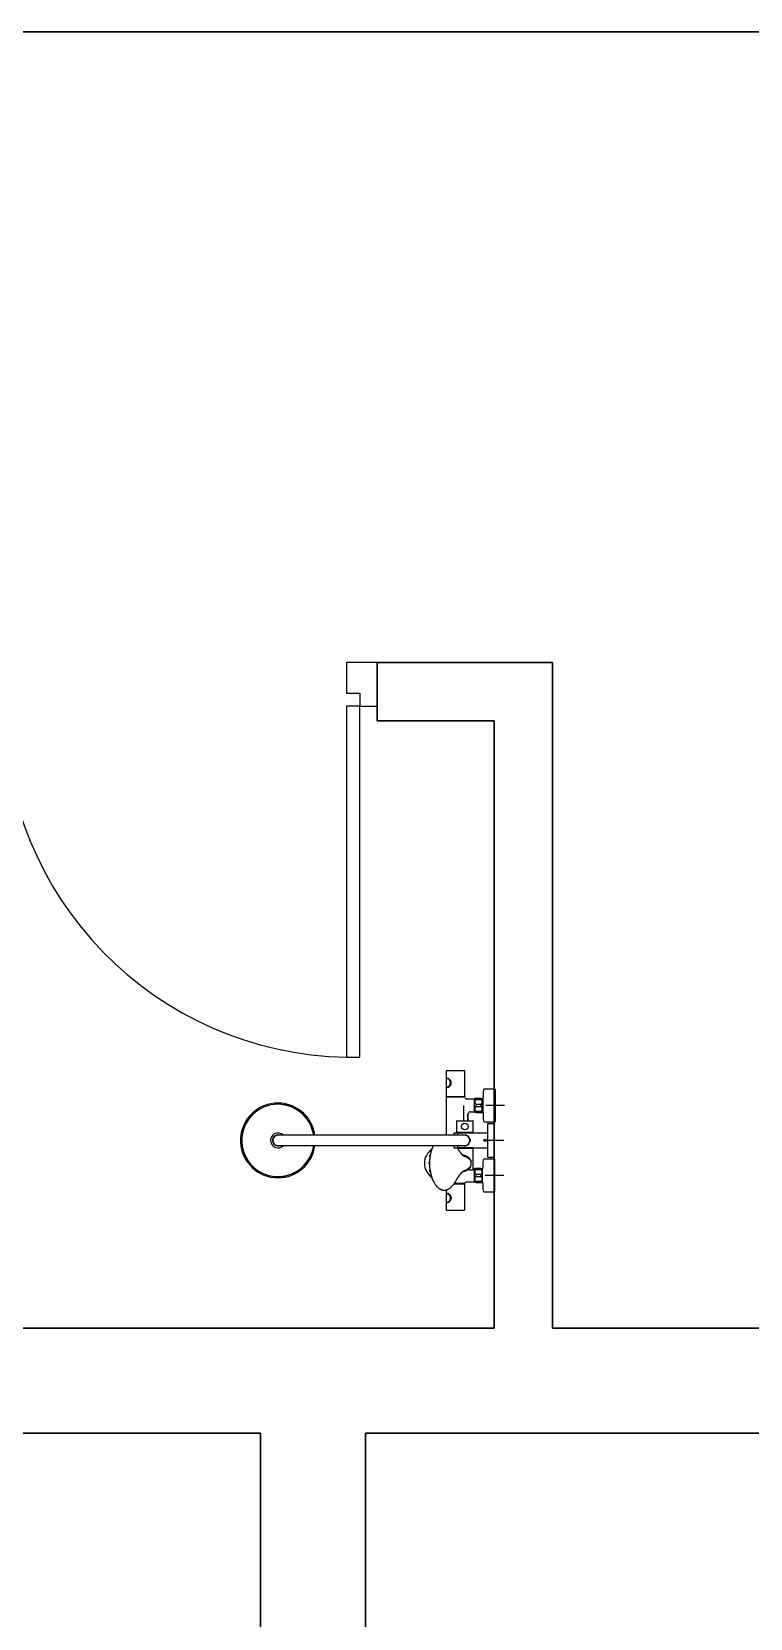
# Model space of a CAD drawing. Header units: millimetres. Extents: x -7698 to 47223, y 0 to 22596.
# Drawn here: x 1736 to 3273, y 6829 to 10225 of the extents above; entities that cross this region are included whole.
import ezdxf

# ---------------------------------------------------------------- set-up
doc = ezdxf.new("R2010")
doc.units = ezdxf.units.MM
doc.layers.add('DOORS', color=50, linetype='Continuous')
doc.layers.add('WALLS', color=80, linetype='Continuous', lineweight=30)

msp = doc.modelspace()

# ---------------------------------------------------------------- linework, layer by layer
at = {"linetype": 'Continuous'}
for p, q in [((2622.4, 7999.9), (2622.4, 7979.2)), ((2661.4, 8000.9), (2623.4, 8000.9)), ((2626.4, 7984.5), (2625.3, 7984.5)), ((2627, 7984.4), (2626.4, 7984.5)), ((2662.4, 7945.4), (2662.4, 7999.9)), ((2622.4, 7970.6), (2622.4, 7945.4)), ((2625.3, 7965.5), (2626.4, 7965.5)), ((2626.5, 7965.2), (2625.4, 7964.9)), ((2727, 7961.7), (2704.2, 7961.7)), ((2727, 7961.7), (2727, 7891.7)), ((2662.4, 7944.2), (2622.4, 7944.2)), ((2622.4, 7944.2), (2622.4, 7862.7)), ((2661.9, 7944.9), (2622.9, 7944.9)), ((2659.7, 7926.7), (2659.7, 7894)), ((2660, 7944.2), (2660, 7944.9)), ((2662.4, 7944), (2662.4, 7944.2)), ((2681.9, 7940.2), (2666.4, 7940.2)), ((2674.3, 7913.2), (2681.9, 7913.2)), ((2682.4, 7939.7), (2682.4, 7913.7)), ((2683.1, 7937.1), (2682.4, 7937.1)), ((2682.4, 7916.2), (2683.1, 7916.2)), ((2683.1, 7916.2), (2683.1, 7937.1)), ((2683.2, 7937), (2683.1, 7937.1)), ((2683.1, 7916.2), (2683.2, 7916.3)), ((2683.2, 7912.2), (2683.2, 7941.2)), ((2686.7, 7941.7), (2683.9, 7941.7)), ((2686.7, 7939.6), (2686.7, 7941.7)), ((2696.7, 7941.7), (2686.7, 7941.7)), ((2686.7, 7939.6), (2696.7, 7939.6)), ((2686.7, 7924.6), (2686.7, 7928.7)), ((2696.7, 7928.7), (2686.7, 7928.7)), ((2686.7, 7924.6), (2696.7, 7924.6)), ((2686.7, 7911.7), (2686.7, 7913.7)), ((2696.7, 7913.7), (2686.7, 7913.7)), ((2696.7, 7939.6), (2696.7, 7941.7)), ((2696.7, 7941.7), (2699.5, 7941.7)), ((2696.7, 7924.6), (2696.7, 7928.7)), ((2696.7, 7911.7), (2696.7, 7913.7)), ((2700.2, 7912.2), (2700.2, 7941.2)), ((2701, 7940.7), (2700.2, 7940.7)), ((2701, 7940.7), (2701, 7912.7)), ((2701.2, 7939.9), (2701, 7939.9)), ((2701.2, 7938.7), (2701, 7938.7)), ((2701.2, 7914.6), (2701, 7914.6)), ((2701, 7913.4), (2701.2, 7913.4)), ((2701.2, 7939.7), (2701.2, 7913.6)), ((2747, 7926.7), (2707, 7926.7)), ((2727, 7906.7), (2727, 7946.7)), ((2644.4, 7893.3), (2644.4, 7869.2)), ((2645.1, 7894), (2679.7, 7894)), ((2668.4, 7908.6), (2668.4, 7894)), ((2669.7, 7894), (2669.7, 7908.5)), ((2680.4, 7869.2), (2680.4, 7893.3)), ((2686.7, 7911.7), (2683.9, 7911.7)), ((2686.7, 7911.7), (2696.7, 7911.7)), ((2696.7, 7911.7), (2699.5, 7911.7)), ((2700.2, 7912.7), (2701, 7912.7)), ((2704.2, 7891.7), (2727, 7891.7)), ((2710.6, 7886.2), (2710.6, 7817.2)), ((2725.4, 7887.2), (2711.6, 7887.2)), ((2725.6, 7816.4), (2725.6, 7887)), ((2302.9, 7862.7), (2262.4, 7862.7)), ((2621.9, 7862.7), (2302.9, 7862.7)), ((2662.4, 7862.7), (2621.9, 7862.7)), ((2646.8, 7867.3), (2639.2, 7867.3)), ((2644.4, 7867.4), (2644.4, 7867.3)), ((2680.2, 7869), (2644.6, 7869)), ((2644.7, 7867.7), (2680.1, 7867.7)), ((2645.7, 7869), (2645.7, 7867.9)), ((2647, 7867.1), (2647, 7862.7)), ((2710.6, 7867.3), (2647.2, 7867.3)), ((2673.6, 7854.2), (2673.1, 7854.2)), ((2673.1, 7853.7), (2673.8, 7853.7)), ((2673.1, 7849.7), (2673.8, 7849.7)), ((2673.1, 7849.2), (2673.6, 7849.2)), ((2673.6, 7854.2), (2673.6, 7849.2)), ((2673.8, 7853.7), (2673.6, 7854.2)), ((2673.6, 7849.2), (2673.8, 7849.7)), ((2673.8, 7853.7), (2673.8, 7849.7)), ((2679.1, 7867.9), (2679.1, 7869)), ((2680.4, 7867.3), (2680.4, 7867.4)), ((2703.7, 7851.7), (2704.5, 7853.2)), ((2704.5, 7850.2), (2703.7, 7851.7)), ((2704.5, 7853.2), (2706.3, 7853.2)), ((2706.3, 7850.2), (2704.5, 7850.2)), ((2745.6, 7851.7), (2705.6, 7851.7)), ((2706.3, 7853.2), (2707.1, 7851.7)), ((2707.1, 7851.7), (2706.3, 7850.2)), ((2725.6, 7831.7), (2725.6, 7871.7)), ((2262.4, 7840.7), (2302.9, 7840.7)), ((2302.9, 7840.7), (2621.9, 7840.7)), ((2587.2, 7816.9), (2587.8, 7816.9)), ((2588.3, 7819.9), (2587.5, 7819.9)), ((2591.9, 7833.7), (2591.7, 7833.7)), ((2621.9, 7840.7), (2662.4, 7840.7)), ((2639.2, 7836.1), (2646.8, 7836.1)), ((2680.1, 7835.7), (2646, 7835.7)), ((2646.5, 7834.8), (2680.2, 7834.8)), ((2647, 7840.7), (2647, 7836.2)), ((2647.2, 7836), (2710.6, 7836)), ((2679.1, 7834.8), (2679.1, 7835.5)), ((2680.4, 7836), (2680.4, 7836)), ((2680.4, 7788.8), (2680.4, 7834.6)), ((2726.2, 7811.7), (2703.4, 7811.7)), ((2711.6, 7816.2), (2725.4, 7816.2)), ((2726.2, 7811.7), (2726.2, 7741.7)), ((2585.6, 7802.7), (2585.9, 7802.7)), ((2586.8, 7804.2), (2586, 7804.1)), ((2586, 7801.2), (2586.8, 7801.2)), ((2587.8, 7788.4), (2587.2, 7788.4)), ((2587.5, 7785.5), (2588.3, 7785.4)), ((2671.4, 7789.3), (2671.4, 7791)), ((2679.9, 7788.3), (2672.4, 7788.3)), ((2676.3, 7802.7), (2676.3, 7802.7)), ((2681.9, 7790.2), (2680.4, 7790.2)), ((2682.4, 7789.7), (2682.4, 7763.7)), ((2683.1, 7787.1), (2682.4, 7787.1)), ((2683.1, 7766.2), (2683.1, 7787.1)), ((2683.2, 7787), (2683.1, 7787.1)), ((2683.2, 7762.2), (2683.2, 7791.2)), ((2686.7, 7791.7), (2683.9, 7791.7)), ((2686.7, 7789.6), (2686.7, 7791.7)), ((2696.7, 7791.7), (2686.7, 7791.7)), ((2686.7, 7789.6), (2696.7, 7789.6)), ((2686.7, 7774.6), (2686.7, 7778.7)), ((2696.7, 7778.7), (2686.7, 7778.7)), ((2696.7, 7789.6), (2696.7, 7791.7)), ((2696.7, 7791.7), (2699.5, 7791.7)), ((2696.7, 7774.6), (2696.7, 7778.7)), ((2700.2, 7762.2), (2700.2, 7791.2)), ((2700.4, 7790.7), (2700.2, 7790.7)), ((2726.2, 7756.7), (2726.2, 7796.7)), ((2591.7, 7771.6), (2592, 7771.6)), ((2622.4, 7745.6), (2622.4, 7732.3)), ((2638.9, 7758.5), (2661.9, 7758.5)), ((2662.4, 7759.2), (2639.4, 7759.2)), ((2642.4, 7759.2), (2660.4, 7759.2)), ((2645.3, 7759.2), (2645.3, 7758.5)), ((2651.6, 7758.5), (2651.6, 7759.2)), ((2659.2, 7759.2), (2659.2, 7758.5)), ((2660.4, 7758.5), (2660.4, 7759.2)), ((2662.4, 7759.2), (2662.4, 7759.4)), ((2662.4, 7703.5), (2662.4, 7758)), ((2667.1, 7763.2), (2681.9, 7763.2)), ((2682.4, 7766.2), (2683.1, 7766.2)), ((2683.1, 7766.2), (2683.2, 7766.3)), ((2686.7, 7761.7), (2683.9, 7761.7)), ((2686.7, 7774.6), (2696.7, 7774.6)), ((2686.7, 7761.7), (2686.7, 7763.7)), ((2696.7, 7763.7), (2686.7, 7763.7)), ((2686.7, 7761.7), (2696.7, 7761.7)), ((2696.7, 7761.7), (2696.7, 7763.7)), ((2696.7, 7761.7), (2699.5, 7761.7)), ((2700.2, 7762.7), (2700.4, 7762.7)), ((2746.2, 7776.7), (2706.2, 7776.7)), ((2622.4, 7732.3), (2622.4, 7731.7)), ((2622.4, 7724.9), (2622.4, 7724.6)), ((2622.4, 7724.6), (2622.4, 7703.5)), ((2626.6, 7737.9), (2625.5, 7737.9)), ((2625.5, 7718.9), (2626.6, 7718.9)), ((2626.6, 7718.9), (2626.8, 7718.9)), ((2626.8, 7718.9), (2626.8, 7718.9)), ((2626.8, 7718.9), (2627.4, 7718.9)), ((2703.4, 7741.7), (2726.2, 7741.7)), ((2623.4, 7702.5), (2661.4, 7702.5))]:
    msp.add_line(p, q, dxfattribs=at)
for centre, radius in [((2662.4, 7881.5), 6.97), ((2662.4, 7881.5), 7), ((2705.4, 7851.7), 2.46), ((2705.4, 7851.7), 1.8)]:
    msp.add_circle(centre, radius, dxfattribs=at)
for centre, radius, start, end in [((2623.4, 7999.9), 1, 90, 180), ((2625.3, 7982.1), 2.38, 85.8643, 162.7694), ((2623.2, 7975.3), 9.86, 66.3621, 67.6339), ((2661.4, 7999.9), 1, 0, 90), ((2625.3, 7967.9), 2.41, 196.0718, 270.0648), ((3151, 7926.7), 450, 175.7757, 178.3165), ((2704.2, 7959.7), 2, 90, 175.7757), ((2262.4, 7851.7), 80, 7.9032, 270), ((2262.4, 7851.7), 77.5, 8.1599, 270), ((2262.4, 7851.7), 77.3, 8.1811, 270), ((2223, 7918.1), 0.3, 50.0297, 120.6634), ((2224.6, 7919), 0.3, 119.3366, 189.9703), ((2261.5, 7928.9), 0.3, 20.0297, 90.6634), ((2263.3, 7928.9), 0.3, 89.3366, 159.9703), ((2300.2, 7919), 0.3, 350.0297, 60.6634), ((2301.8, 7918.1), 0.3, 59.3366, 129.9703), ((2622.9, 7945.4), 0.5, 180, 270), ((2661.9, 7945.4), 0.5, 270, 0), ((2638.2, 7944), 24.2, 359.8901, 0.3629), ((2666.4, 7944.1), 3.94, 181.226, 269.1756), ((2674.4, 7908.5), 4.68, 91.3022, 180.0219), ((2681.9, 7939.7), 0.5, 0, 90), ((2681.9, 7913.7), 0.5, 270, 0), ((2689.3, 7933.3), 10, 122.904, 127.8481), ((2690.5, 7934.2), 6.64, 125.3947, 234.6053), ((2690.5, 7919.2), 6.64, 125.3947, 234.6053), ((2692.8, 7934.2), 6.64, 305.3947, 54.6053), ((2692.8, 7919.2), 6.64, 305.3947, 54.6053), ((2694.1, 7933.3), 10, 52.1519, 57.093), ((3151, 7926.7), 450, 181.6835, 184.2243), ((2195.1, 7889.5), 0.3, 80.0297, 150.6634), ((2196, 7891), 0.3, 149.3366, 219.9703), ((2328.8, 7891), 0.3, 320.0297, 30.6634), ((2329.7, 7889.5), 0.3, 29.3366, 99.9703), ((2645.1, 7893.3), 0.7, 90, 180), ((2679.7, 7893.3), 0.7, 0, 90), ((2689.3, 7920.1), 10, 232.1519, 237.093), ((2694.1, 7920.1), 10, 302.904, 307.8481), ((2704.2, 7893.7), 2, 184.2243, 270), ((2711.6, 7886.2), 1, 90, 180), ((2725.4, 7887), 0.2, 0, 90), ((2185.2, 7852.6), 0.3, 179.3366, 249.9703), ((2185.2, 7850.8), 0.3, 110.0297, 180.6634), ((2262.4, 7851.7), 16, 43.45, 270), ((2262.4, 7851.7), 11.7, 70.0328, 270), ((2262.4, 7851.7), 11, 90, 270), ((2763, 7851.7), 125, 172.9118, 174.9514), ((2639.2, 7867.1), 0.2, 90, 172.9118), ((2644.6, 7869.2), 0.2, 180, 270), ((2644.7, 7867.4), 0.3, 90, 180), ((2645.5, 7867.9), 0.2, 270, 0), ((2646.8, 7867.1), 0.2, 0, 90), ((2647.2, 7867.1), 0.2, 90, 180), ((2662.4, 7851.7), 11.3, 12.7838, 101.5041), ((2662.4, 7851.7), 11, 270, 90), ((2662.4, 7851.7), 11.3, 270, 347.1991), ((2679.3, 7867.9), 0.2, 180, 270), ((2680.1, 7867.4), 0.3, 0, 90), ((2680.2, 7869.2), 0.2, 270, 0), ((2195.1, 7813.8), 0.3, 209.3366, 279.9703), ((2196, 7812.3), 0.3, 140.0297, 210.6634), ((2262.4, 7851.7), 80, 270, 352.0968), ((2262.4, 7851.7), 77.5, 270, 351.8401), ((2262.4, 7851.7), 16, 270, 316.55), ((2262.4, 7851.7), 11.7, 270, 289.9672), ((2262.4, 7851.7), 77.3, 270, 351.8189), ((2328.8, 7812.3), 0.3, 329.3366, 39.9703), ((2329.7, 7813.8), 0.3, 260.0297, 330.6634), ((2682.3, 7802.7), 95.5, 173.1908, 175.5058), ((2653.4, 7811.5), 65.3, 153.5007, 161.0692), ((2763, 7851.7), 125, 185.0455, 187.0882), ((2639.2, 7836.3), 0.2, 187.0882, 270), ((2646.8, 7836.3), 0.2, 270, 0), ((2647.2, 7836.2), 0.2, 180, 270), ((2662.4, 7851.7), 11.3, 257.0955, 270), ((2679.3, 7835.5), 0.2, 90, 180), ((2680.1, 7836), 0.3, 270, 0), ((2680.2, 7834.6), 0.2, 0, 90), ((2703.4, 7809.7), 2, 90, 175.7757), ((2711.6, 7817.2), 1, 180, 270), ((2725.4, 7816.4), 0.2, 270, 0), ((2223, 7785.3), 0.3, 239.3366, 309.9703), ((2224.6, 7784.4), 0.3, 170.0297, 240.6634), ((2300.2, 7784.4), 0.3, 299.3366, 9.9703), ((2301.8, 7785.3), 0.3, 230.0297, 300.6634), ((2682.3, 7802.7), 95.5, 176.2592, 187.1128), ((2597.7, 7788.5), 10.9, 184.7349, 193.0665), ((2593.2, 7790.1), 5.82, 180.7409, 190.5199), ((2672.4, 7789.3), 1, 180, 270), ((2662.6, 7803.7), 13.6, 10.1465, 25.3687), ((2662.6, 7801.6), 13.6, 334.3897, 349.8535), ((2656.6, 7802.7), 19.7, 359.9947, 10.1148), ((2656.6, 7802.7), 19.7, 349.8852, 0.0053), ((2679.9, 7788.8), 0.5, 270, 0), ((2681.9, 7789.7), 0.5, 0, 90), ((2689.3, 7783.3), 10, 122.904, 127.8481), ((2690.5, 7784.2), 6.64, 125.3947, 234.6053), ((2692.8, 7784.2), 6.64, 305.3947, 54.6053), ((2694.1, 7783.3), 10, 52.1519, 57.093), ((3150.2, 7776.7), 450, 175.7757, 178.2172), ((2261.5, 7774.5), 0.3, 269.3366, 339.9703), ((2263.3, 7774.5), 0.3, 200.0297, 270.6634), ((2654.4, 7794.3), 66.5, 199.0044, 211.399), ((2581.9, 7801.6), 71.5, 315.3765, 331.6671), ((2661.9, 7758), 0.5, 0, 90), ((2681.9, 7763.7), 0.5, 270, 0), ((2689.3, 7770.1), 10, 232.1519, 237.093), ((2690.5, 7769.2), 6.64, 125.3947, 234.6053), ((2692.8, 7769.2), 6.64, 305.3947, 54.6053), ((2694.1, 7770.1), 10, 302.904, 307.8481), ((3150.2, 7776.7), 450, 181.7828, 184.2243), ((2703.4, 7743.7), 2, 184.2243, 270), ((2625.6, 7735.3), 2.59, 101.6129, 163.5007), ((2625.5, 7721.2), 2.37, 199.5731, 276.3418), ((2625.5, 7721.2), 2.7, 270.584, 292.9453), ((2623.4, 7703.5), 1, 180, 270), ((2661.4, 7703.5), 1, 270, 0)]:
    msp.add_arc(centre, radius, start, end, dxfattribs=at)
for centre, major_axis, ratio, start_param, end_param in [((2612.9, 7802.7), (36.9, 0), 1, 2.186048, 4.095724), ((2612, 7802.7), (0, -50.6), 0.5, 4.063721, 5.348593)]:
    msp.add_ellipse(centre, major_axis=major_axis, ratio=ratio, start_param=start_param, end_param=end_param, dxfattribs=at)
for points, knots in [([(2623, 7982.6), (2622.9, 7982.3), (2622.7, 7981.9), (2622.5, 7980.6), (2622.4, 7979.6), (2622.3, 7977.4), (2622.3, 7976.2), (2622.3, 7973.8), (2622.3, 7972.6), (2622.4, 7970.4), (2622.5, 7969.4), (2622.7, 7968.2), (2622.8, 7967.8), (2623, 7967.4)], [0.5896274, 0.5896274, 0.5896274, 0.5896274, 0.625, 0.625, 0.6875, 0.6875, 0.75, 0.75, 0.8125, 0.8125, 0.875, 0.875, 0.9089879, 0.9089879, 0.9089879, 0.9089879]), ([(2624.9, 7966), (2625.5, 7966), (2626.2, 7966.2), (2627.6, 7967.1), (2628.3, 7967.8), (2629.7, 7969.4), (2630.3, 7970.4), (2631.1, 7972.6), (2631.4, 7973.8), (2631.4, 7976.2), (2631.1, 7977.4), (2630.3, 7979.6), (2629.7, 7980.6), (2628.4, 7982.2), (2627.6, 7982.9), (2626.2, 7983.8), (2625.5, 7984), (2624.3, 7984), (2623.8, 7983.8), (2623.3, 7983.1), (2623.1, 7982.9), (2623, 7982.6)], [0, 0, 0, 0, 0.0625, 0.0625, 0.125, 0.125, 0.1875, 0.1875, 0.25, 0.25, 0.3125, 0.3125, 0.375, 0.375, 0.4375, 0.4375, 0.5, 0.5, 0.5625, 0.5625, 0.5896274, 0.5896274, 0.5896274, 0.5896274]), ([(2623.7, 7983.9), (2623.8, 7984), (2624, 7984.3), (2624.5, 7984.8), (2625.1, 7984.9), (2625.4, 7984.9), (2625.4, 7984.9)], [0.68725731, 0.68725731, 0.68725731, 0.68725731, 0.69566633, 0.72691616, 0.758166, 0.75816733, 0.75816733, 0.75816733, 0.75816733]), ([(2625.4, 7984.9), (2625.7, 7984.9), (2626.2, 7984.8), (2627.1, 7984.4), (2627.9, 7983.9), (2628.8, 7983.3), (2629.6, 7982.4), (2630.4, 7981.4), (2631.2, 7980.3), (2631.9, 7978.9), (2632.5, 7977.3), (2632.8, 7975.4), (2632.7, 7973.5), (2632.3, 7971.8), (2631.6, 7970.2), (2630.7, 7968.7), (2629.6, 7967.3), (2628.2, 7966.1), (2627.1, 7965.3), (2626.6, 7965.2), (2626.5, 7965.2)], [0, 0, 0, 0, 0.058226, 0.110021, 0.155478, 0.194487, 0.252448, 0.293616, 0.340896, 0.395027, 0.455793, 0.519058, 0.580364, 0.639976, 0.698116, 0.756136, 0.821712, 0.895861, 0.978234, 1, 1, 1, 1]), ([(2625.4, 7964.9), (2625.4, 7964.9), (2625.1, 7964.9), (2624.5, 7965.1), (2623.9, 7965.6), (2623.7, 7966), (2623.6, 7966.3)], [0.25772333, 0.25772333, 0.25772333, 0.25772333, 0.258166, 0.28941616, 0.32066633, 0.34088699, 0.34088699, 0.34088699, 0.34088699]), ([(2626.2, 7965.5), (2626.3, 7965.5), (2626.5, 7965.5), (2627, 7965.6), (2627.7, 7965.8), (2628.1, 7966), (2628.2, 7966.1)], [0.041252, 0.041252, 0.041252, 0.041252, 0.0708161, 0.4310103, 0.80703, 1, 1, 1, 1]), ([(2587.6, 7819.9), (2587.6, 7819.9), (2587.5, 7819.8), (2587.4, 7819.8), (2587.4, 7819.8), (2587.3, 7819.7), (2587.3, 7819.6), (2587.2, 7819.4), (2587.1, 7819.2), (2587.1, 7818.9), (2587, 7818.5), (2586.9, 7818.2), (2586.9, 7818), (2586.9, 7817.9)], [0, 0, 0, 0, 0.034813, 0.063658, 0.099972, 0.11433, 0.192622, 0.380465, 0.494733, 0.617621, 0.749995, 0.894053, 1, 1, 1, 1]), ([(2586.9, 7817.9), (2586.9, 7817.8), (2586.9, 7817.7), (2586.9, 7817.4), (2586.9, 7817.2), (2587, 7817), (2587, 7817), (2587.1, 7816.9), (2587.2, 7816.9), (2587.2, 7816.9)], [0, 0, 0, 0, 0.074061, 0.305941, 0.702571, 0.787667, 0.865016, 0.935629, 1, 1, 1, 1]), ([(2587.6, 7819.9), (2587.6, 7819.9), (2587.5, 7819.7), (2587.3, 7819), (2587.2, 7818.2), (2587.2, 7817.7), (2587.1, 7817.5)], [0.6559458, 0.6559458, 0.6559458, 0.6559458, 0.7482602, 0.8460034, 0.9157991, 1, 1, 1, 1]), ([(2587.1, 7817.5), (2587.1, 7817.2), (2587.2, 7817), (2587.2, 7816.9), (2587.2, 7816.9)], [0, 0, 0, 0, 0.1119734, 0.1527079, 0.1527079, 0.1527079, 0.1527079]), ([(2587.6, 7816.9), (2587.6, 7816.9), (2587.6, 7816.7), (2587.5, 7816.5), (2587.4, 7816.1), (2587.4, 7815.8), (2587.4, 7815.5), (2587.4, 7815.3), (2587.4, 7815.2), (2587.4, 7815.2)], [0.337545, 0.337545, 0.337545, 0.337545, 0.3789899, 0.5506297, 0.6521887, 0.7649168, 0.8810175, 0.987248, 1, 1, 1, 1]), ([(2587.4, 7815.2), (2587.4, 7815), (2587.4, 7814.8), (2587.5, 7814.7), (2587.5, 7814.6)], [0, 0, 0, 0, 0.3807536, 0.6723403, 0.6723403, 0.6723403, 0.6723403]), ([(2591.1, 7832.8), (2591, 7832.7), (2591, 7832.6), (2590.9, 7832.3), (2590.8, 7832), (2590.7, 7831.6), (2590.7, 7831.2), (2590.8, 7830.9), (2590.9, 7830.8), (2591, 7830.8), (2591, 7830.8)], [0, 0, 0, 0, 0.053003, 0.166644, 0.289465, 0.421802, 0.693517, 0.843098, 0.92148, 1, 1, 1, 1]), ([(2591, 7830.8), (2591, 7830.8), (2591, 7830.8), (2590.9, 7830.9), (2590.9, 7831.5), (2591.2, 7832.7), (2591.4, 7833.1), (2591.6, 7833.6), (2591.7, 7833.7), (2591.8, 7833.7)], [0.4750765, 0.4750765, 0.4750765, 0.4750765, 0.5, 0.5, 0.75, 0.75, 0.875, 0.875, 0.9799961, 0.9799961, 0.9799961, 0.9799961]), ([(2591.8, 7833.7), (2591.7, 7833.7), (2591.6, 7833.7), (2591.5, 7833.6), (2591.4, 7833.5), (2591.3, 7833.3), (2591.2, 7833.1), (2591.1, 7832.9), (2591.1, 7832.8), (2591.1, 7832.8)], [0, 0, 0, 0, 0.118804, 0.198984, 0.346865, 0.591531, 0.743721, 0.910389, 1, 1, 1, 1]), ([(2645.8, 7836.1), (2645.8, 7836.1), (2645.8, 7836), (2645.8, 7836), (2645.8, 7836), (2645.9, 7835.9), (2645.9, 7835.9), (2646, 7835.7), (2646.1, 7835.5), (2646.4, 7835.1), (2646.6, 7834.8), (2647, 7834.1), (2647.2, 7833.8), (2647.5, 7833.3), (2647.6, 7833.2), (2647.8, 7832.9), (2647.9, 7832.7), (2648.1, 7832.4), (2648.2, 7832.2), (2648.4, 7832), (2648.5, 7831.9), (2648.5, 7831.8), (2648.6, 7831.8), (2648.6, 7831.7), (2648.6, 7831.7), (2648.9, 7831.3), (2649.1, 7831), (2649.5, 7830.4), (2649.7, 7830), (2650.1, 7829.6), (2650.2, 7829.4), (2650.3, 7829.2), (2650.4, 7829.1), (2650.4, 7829), (2650.5, 7829), (2650.5, 7828.9), (2650.6, 7828.8), (2650.8, 7828.5), (2651, 7828.2), (2651.5, 7827.5), (2651.7, 7827.2), (2652.1, 7826.7), (2652.2, 7826.6), (2652.3, 7826.3), (2652.4, 7826.2), (2652.5, 7826.1), (2652.5, 7826.1), (2652.5, 7826.1), (2652.5, 7826.1), (2652.6, 7826), (2652.6, 7826), (2652.7, 7825.9), (2652.7, 7825.9), (2652.7, 7825.8), (2652.8, 7825.8), (2652.8, 7825.6), (2652.9, 7825.6), (2653.1, 7825.4), (2653.2, 7825.2), (2653.5, 7824.8), (2653.7, 7824.6), (2654, 7824.2), (2654.1, 7824.1), (2654.3, 7823.8), (2654.4, 7823.7), (2654.7, 7823.4), (2654.9, 7823.1), (2655.3, 7822.7), (2655.4, 7822.5), (2655.8, 7822.1), (2656, 7821.9), (2656.4, 7821.5), (2656.6, 7821.3), (2657, 7821), (2657.1, 7820.8), (2657.5, 7820.5), (2657.6, 7820.4), (2657.8, 7820.2), (2657.9, 7820.2), (2657.9, 7820.2), (2657.9, 7820.2), (2658, 7820.1), (2658, 7820.1), (2658, 7820.1), (2658.1, 7820.1), (2658.1, 7820), (2658.1, 7820), (2658.2, 7820), (2658.2, 7819.9), (2658.6, 7819.7), (2658.9, 7819.5), (2659.2, 7819.3), (2659.3, 7819.2), (2659.3, 7819.2), (2659.4, 7819.2), (2659.4, 7819.2), (2659.4, 7819.2), (2659.4, 7819.1), (2659.4, 7819.1), (2659.5, 7819.1), (2659.5, 7819.1), (2659.7, 7819), (2659.8, 7818.9), (2660, 7818.8), (2660.1, 7818.7), (2660.3, 7818.6), (2660.4, 7818.6), (2660.5, 7818.6), (2660.5, 7818.5), (2660.5, 7818.5), (2660.6, 7818.5), (2660.7, 7818.5), (2660.7, 7818.4), (2660.8, 7818.4), (2660.9, 7818.4), (2661, 7818.3), (2661.1, 7818.3), (2661.3, 7818.2), (2661.3, 7818.2), (2661.4, 7818.1), (2661.5, 7818.1), (2661.6, 7818.1), (2661.7, 7818), (2661.9, 7818), (2662, 7817.9), (2662.1, 7817.9), (2662.1, 7817.9), (2662.2, 7817.9), (2662.3, 7817.8), (2662.5, 7817.8), (2662.6, 7817.7), (2662.9, 7817.7), (2663, 7817.6), (2663.1, 7817.6), (2663.1, 7817.6), (2663.2, 7817.6), (2663.2, 7817.5), (2663.4, 7817.5), (2663.4, 7817.5), (2663.6, 7817.4), (2663.6, 7817.4), (2663.7, 7817.4), (2663.7, 7817.4), (2663.7, 7817.4), (2663.7, 7817.4), (2663.7, 7817.4), (2663.7, 7817.4), (2663.8, 7817.3), (2663.8, 7817.3), (2663.9, 7817.3), (2664, 7817.3), (2664, 7817.3), (2664.1, 7817.2), (2664.1, 7817.2), (2664.1, 7817.2), (2664.2, 7817.2), (2664.2, 7817.2), (2664.4, 7817.1), (2664.5, 7817.1), (2664.8, 7816.9), (2665, 7816.9), (2665.2, 7816.8), (2665.2, 7816.8), (2665.3, 7816.7), (2665.3, 7816.7), (2665.3, 7816.7), (2665.4, 7816.7), (2665.4, 7816.7), (2665.4, 7816.7), (2665.4, 7816.7), (2665.4, 7816.7), (2665.4, 7816.6), (2665.5, 7816.6), (2665.5, 7816.6), (2665.6, 7816.6), (2665.9, 7816.4), (2666.2, 7816.3), (2666.5, 7816.1), (2666.5, 7816.1), (2666.5, 7816.1), (2666.5, 7816.1), (2666.5, 7816.1), (2666.5, 7816.1), (2666.6, 7816.1), (2666.6, 7816.1), (2666.6, 7816.1), (2666.6, 7816), (2666.7, 7816), (2666.8, 7815.9), (2666.9, 7815.9), (2666.9, 7815.9), (2666.9, 7815.9), (2667, 7815.9), (2667, 7815.8), (2667, 7815.8), (2667.1, 7815.8), (2667.1, 7815.8), (2667.1, 7815.8), (2667.2, 7815.7), (2667.2, 7815.7), (2667.2, 7815.7), (2667.3, 7815.6), (2667.4, 7815.6), (2667.5, 7815.5), (2667.5, 7815.5), (2667.6, 7815.5), (2667.6, 7815.5), (2667.6, 7815.5), (2667.6, 7815.5), (2667.6, 7815.5), (2667.7, 7815.5), (2667.8, 7815.4), (2667.9, 7815.3), (2668.2, 7815.1), (2668.3, 7815), (2668.5, 7814.9), (2668.5, 7814.9), (2668.6, 7814.8), (2668.7, 7814.8), (2668.7, 7814.8), (2668.7, 7814.8), (2668.7, 7814.8), (2668.7, 7814.8), (2668.7, 7814.7), (2668.7, 7814.7), (2668.8, 7814.7), (2668.8, 7814.7), (2668.9, 7814.7), (2668.9, 7814.6), (2669, 7814.6), (2669, 7814.5), (2669.1, 7814.5), (2669.1, 7814.5), (2669.1, 7814.5), (2669.1, 7814.5), (2669.1, 7814.5), (2669.2, 7814.5), (2669.3, 7814.4), (2669.4, 7814.3), (2669.6, 7814.1), (2669.7, 7814.1), (2669.7, 7814), (2669.7, 7814), (2669.8, 7814), (2669.8, 7814), (2669.8, 7814), (2669.9, 7813.9), (2669.9, 7813.9), (2670, 7813.8), (2670.1, 7813.8), (2670.1, 7813.7), (2670.2, 7813.7), (2670.2, 7813.7), (2670.2, 7813.7), (2670.2, 7813.7), (2670.3, 7813.6), (2670.5, 7813.5), (2670.6, 7813.4), (2670.6, 7813.3), (2670.7, 7813.3), (2670.7, 7813.3), (2670.7, 7813.3), (2670.7, 7813.3), (2670.8, 7813.2), (2670.8, 7813.2), (2671, 7813.1), (2671, 7813), (2671.1, 7813), (2671.1, 7813), (2671.2, 7812.9), (2671.2, 7812.9), (2671.2, 7812.9), (2671.2, 7812.9), (2671.3, 7812.8), (2671.4, 7812.7), (2671.5, 7812.6), (2671.5, 7812.6), (2671.6, 7812.6), (2671.6, 7812.6), (2671.6, 7812.6), (2671.6, 7812.6), (2671.6, 7812.5), (2671.6, 7812.5), (2671.7, 7812.5), (2671.8, 7812.4), (2671.9, 7812.3), (2672, 7812.2), (2672.2, 7812.1), (2672.2, 7812), (2672.3, 7811.9), (2672.3, 7811.9), (2672.4, 7811.9), (2672.4, 7811.9), (2672.4, 7811.8), (2672.4, 7811.8), (2672.4, 7811.8), (2672.4, 7811.8), (2672.5, 7811.8), (2672.5, 7811.7), (2672.6, 7811.6), (2672.6, 7811.6), (2672.7, 7811.6), (2672.7, 7811.6), (2672.7, 7811.5), (2672.7, 7811.5), (2672.7, 7811.5), (2672.7, 7811.5), (2672.8, 7811.4), (2672.9, 7811.3), (2673.1, 7811.1), (2673.1, 7811.1), (2673.2, 7811), (2673.2, 7811), (2673.2, 7811), (2673.2, 7811), (2673.2, 7810.9), (2673.3, 7810.9), (2673.4, 7810.8), (2673.5, 7810.7), (2673.6, 7810.5), (2673.6, 7810.4), (2673.7, 7810.4), (2673.7, 7810.3), (2673.8, 7810.3), (2673.8, 7810.3), (2673.8, 7810.3), (2673.8, 7810.3), (2673.8, 7810.3), (2673.8, 7810.2), (2673.8, 7810.2), (2673.8, 7810.2), (2673.8, 7810.2), (2673.8, 7810.2), (2673.8, 7810.2), (2673.9, 7810.2), (2673.9, 7810.1), (2673.9, 7810.1), (2674, 7810), (2674, 7810), (2674.1, 7809.9), (2674.1, 7809.9), (2674.2, 7809.8), (2674.2, 7809.7), (2674.3, 7809.7), (2674.3, 7809.6), (2674.4, 7809.5), (2674.4, 7809.5), (2674.4, 7809.5), (2674.4, 7809.5), (2674.4, 7809.5), (2674.4, 7809.4), (2674.5, 7809.3), (2674.6, 7809.2), (2674.7, 7809), (2674.8, 7808.9), (2674.9, 7808.8), (2674.9, 7808.8), (2674.9, 7808.8), (2674.9, 7808.8), (2674.9, 7808.8), (2674.9, 7808.7), (2674.9, 7808.7), (2674.9, 7808.7), (2675, 7808.6), (2675, 7808.5), (2675.1, 7808.4), (2675.1, 7808.4), (2675.1, 7808.3), (2675.2, 7808.3), (2675.2, 7808.2), (2675.2, 7808.2), (2675.2, 7808.2), (2675.2, 7808.2), (2675.2, 7808.2), (2675.2, 7808.1), (2675.2, 7808.1), (2675.2, 7808.1), (2675.3, 7808), (2675.3, 7808), (2675.3, 7808), (2675.3, 7808), (2675.3, 7807.9), (2675.4, 7807.8), (2675.4, 7807.7), (2675.5, 7807.6), (2675.6, 7807.4), (2675.6, 7807.3), (2675.6, 7807.3), (2675.6, 7807.2), (2675.6, 7807.2), (2675.6, 7807.2), (2675.7, 7807.1), (2675.7, 7807.1), (2675.7, 7807), (2675.8, 7806.8), (2675.9, 7806.6), (2675.9, 7806.4), (2676, 7806.2), (2676, 7806.2), (2676, 7806.1)], [0.0104541, 0.0104541, 0.0104541, 0.0104541, 0.0108704, 0.0108704, 0.0113881, 0.0113881, 0.0124234, 0.0124234, 0.0165645, 0.0165645, 0.0248467, 0.0248467, 0.0331289, 0.0331289, 0.0372701, 0.0372701, 0.0414112, 0.0414112, 0.0455523, 0.0455523, 0.0476229, 0.0476229, 0.0486581, 0.0486581, 0.0496934, 0.0496934, 0.0579757, 0.0579757, 0.0662579, 0.0662579, 0.070399, 0.070399, 0.0724696, 0.0724696, 0.0735048, 0.0735048, 0.0745401, 0.0745401, 0.0828224, 0.0828224, 0.0911046, 0.0911046, 0.0952457, 0.0952457, 0.0973163, 0.0973163, 0.0978339, 0.0978339, 0.0983516, 0.0983516, 0.0993868, 0.0993868, 0.1004221, 0.1004221, 0.1014574, 0.1014574, 0.1035279, 0.1035279, 0.1076691, 0.1076691, 0.1159513, 0.1159513, 0.1200924, 0.1200924, 0.1242335, 0.1242335, 0.1325158, 0.1325158, 0.140798, 0.140798, 0.1490802, 0.1490802, 0.1573625, 0.1573625, 0.1656447, 0.1656447, 0.173927, 0.173927, 0.1759975, 0.1759975, 0.1770328, 0.1770328, 0.1780681, 0.1780681, 0.1791034, 0.1791034, 0.1801386, 0.1801386, 0.1822092, 0.1822092, 0.1987737, 0.1987737, 0.2029148, 0.2029148, 0.2039501, 0.2039501, 0.2044677, 0.2044677, 0.2049853, 0.2049853, 0.2070559, 0.2070559, 0.2153381, 0.2153381, 0.2236204, 0.2236204, 0.2277615, 0.2277615, 0.229832, 0.229832, 0.2319026, 0.2319026, 0.2360437, 0.2360437, 0.2401848, 0.2401848, 0.2484671, 0.2484671, 0.2526082, 0.2526082, 0.2567493, 0.2567493, 0.2650315, 0.2650315, 0.2733138, 0.2733138, 0.2774549, 0.2774549, 0.281596, 0.281596, 0.2981605, 0.2981605, 0.3064427, 0.3064427, 0.3105838, 0.3105838, 0.314725, 0.314725, 0.3230072, 0.3230072, 0.3271483, 0.3271483, 0.3292189, 0.3292189, 0.3302542, 0.3302542, 0.3312894, 0.3312894, 0.3354306, 0.3354306, 0.3395717, 0.3395717, 0.3437128, 0.3437128, 0.3457833, 0.3457833, 0.3478539, 0.3478539, 0.3644184, 0.3644184, 0.3809829, 0.3809829, 0.385124, 0.385124, 0.3871945, 0.3871945, 0.3892651, 0.3892651, 0.3903004, 0.3903004, 0.3913356, 0.3913356, 0.3934062, 0.3934062, 0.3975473, 0.3975473, 0.4306763, 0.4306763, 0.4327468, 0.4327468, 0.4337821, 0.4337821, 0.4342997, 0.4342997, 0.4348174, 0.4348174, 0.4389585, 0.4389585, 0.4472407, 0.4472407, 0.4493113, 0.4493113, 0.4513819, 0.4513819, 0.455523, 0.455523, 0.4575935, 0.4575935, 0.4596641, 0.4596641, 0.4638052, 0.4638052, 0.4720874, 0.4720874, 0.4762286, 0.4762286, 0.4782991, 0.4782991, 0.4793344, 0.4793344, 0.4803697, 0.4803697, 0.4969342, 0.4969342, 0.5134986, 0.5134986, 0.5217809, 0.5217809, 0.525922, 0.525922, 0.5264396, 0.5264396, 0.5269573, 0.5269573, 0.5279925, 0.5279925, 0.5300631, 0.5300631, 0.5383453, 0.5383453, 0.5424865, 0.5424865, 0.5435217, 0.5435217, 0.544557, 0.544557, 0.5466276, 0.5466276, 0.563192, 0.563192, 0.5714743, 0.5714743, 0.5735448, 0.5735448, 0.5756154, 0.5756154, 0.5797565, 0.5797565, 0.5880387, 0.5880387, 0.5921799, 0.5921799, 0.5942504, 0.5942504, 0.596321, 0.596321, 0.6128855, 0.6128855, 0.6170266, 0.6170266, 0.6190971, 0.6190971, 0.6211677, 0.6211677, 0.6294499, 0.6294499, 0.6377322, 0.6377322, 0.6418733, 0.6418733, 0.6439438, 0.6439438, 0.6460144, 0.6460144, 0.6625789, 0.6625789, 0.6646494, 0.6646494, 0.6656847, 0.6656847, 0.66672, 0.66672, 0.6708611, 0.6708611, 0.6791433, 0.6791433, 0.6957078, 0.6957078, 0.70399, 0.70399, 0.7081312, 0.7081312, 0.7102017, 0.7102017, 0.711237, 0.711237, 0.7122723, 0.7122723, 0.7205545, 0.7205545, 0.7246956, 0.7246956, 0.7267662, 0.7267662, 0.7278015, 0.7278015, 0.7288368, 0.7288368, 0.7454012, 0.7454012, 0.7536835, 0.7536835, 0.755754, 0.755754, 0.7578246, 0.7578246, 0.7619657, 0.7619657, 0.7785302, 0.7785302, 0.7868124, 0.7868124, 0.7909535, 0.7909535, 0.7930241, 0.7930241, 0.7940594, 0.7940594, 0.7950946, 0.7950946, 0.7961299, 0.7961299, 0.7971652, 0.7971652, 0.7992358, 0.7992358, 0.8033769, 0.8033769, 0.8116591, 0.8116591, 0.8199414, 0.8199414, 0.8282236, 0.8282236, 0.8365058, 0.8365058, 0.8385764, 0.8385764, 0.8406469, 0.8406469, 0.8447881, 0.8447881, 0.8613525, 0.8613525, 0.877917, 0.877917, 0.8789523, 0.8789523, 0.8799876, 0.8799876, 0.8820581, 0.8820581, 0.8861992, 0.8861992, 0.8944815, 0.8944815, 0.9027637, 0.9027637, 0.9069048, 0.9069048, 0.9089754, 0.9089754, 0.9100107, 0.9100107, 0.9110459, 0.9110459, 0.9151871, 0.9151871, 0.9172576, 0.9172576, 0.9193282, 0.9193282, 0.9276104, 0.9276104, 0.9441749, 0.9441749, 0.9524571, 0.9524571, 0.9545277, 0.9545277, 0.9565982, 0.9565982, 0.9607394, 0.9607394, 0.9773038, 0.9773038, 0.9938683, 0.9938683, 1, 1, 1, 1]), ([(2674.9, 7809.6), (2674.7, 7809.9), (2674.4, 7810.6), (2673.8, 7811.5), (2673.3, 7812.2), (2672.7, 7812.9), (2672.3, 7813.4), (2671.7, 7814), (2671.1, 7814.6), (2670.5, 7815), (2669.9, 7815.5), (2669.3, 7815.9), (2668.8, 7816.2), (2668.2, 7816.5), (2667.6, 7816.9), (2666.9, 7817.2), (2666.2, 7817.5), (2665.5, 7817.8), (2664.8, 7818.1), (2664.1, 7818.4), (2663.5, 7818.7), (2662.8, 7818.9), (2662, 7819.2), (2661.4, 7819.4), (2660.7, 7819.5), (2660.3, 7819.6), (2660, 7819.7), (2659.8, 7819.8), (2659.6, 7819.8), (2659.3, 7819.9), (2658.9, 7820.1), (2658.5, 7820.3), (2657.9, 7820.6), (2657.4, 7821), (2656.7, 7821.4), (2656, 7822.1), (2655.1, 7822.9), (2654.5, 7823.6), (2654.2, 7824)], [0, 0, 0, 0, 0.0228939, 0.0478864, 0.0692975, 0.0864873, 0.1002379, 0.1101576, 0.1235846, 0.1391745, 0.156341, 0.1825469, 0.2117812, 0.2425974, 0.2738674, 0.3119326, 0.3500098, 0.3890114, 0.4285584, 0.4675244, 0.5042801, 0.5492727, 0.5905623, 0.6263096, 0.6581314, 0.6884579, 0.7005971, 0.7122289, 0.7235041, 0.7362514, 0.7532968, 0.7745675, 0.7870954, 0.8004682, 0.8155306, 0.831359, 0.8490363, 0.8639425, 0.8639425, 0.8639425, 0.8639425]), ([(2586, 7804.1), (2586, 7804.1), (2586, 7804.1), (2585.9, 7804.1), (2585.8, 7804), (2585.7, 7803.9), (2585.7, 7803.7), (2585.7, 7803.4), (2585.6, 7803), (2585.6, 7802.8), (2585.6, 7802.6)], [0, 0, 0, 0, 0.020371, 0.045323, 0.112543, 0.320898, 0.461552, 0.623405, 0.803218, 1, 1, 1, 1]), ([(2585.6, 7802.7), (2585.6, 7802.6), (2585.6, 7802.4), (2585.6, 7802), (2585.7, 7801.6), (2585.8, 7801.3), (2585.9, 7801.2), (2586, 7801.2), (2586, 7801.2)], [0, 0, 0, 0, 0.152557, 0.29604, 0.56118, 0.797415, 0.903677, 1, 1, 1, 1]), ([(2585.9, 7802.7), (2585.9, 7802.8), (2585.9, 7802.9), (2585.9, 7803.3), (2585.9, 7803.7), (2585.9, 7803.9), (2586, 7804), (2586, 7804.1), (2586, 7804.1)], [0, 0, 0, 0, 0.0576333, 0.0576333, 0.3075198, 0.3075198, 0.3075198, 0.5083703, 0.5083703, 0.5083703, 0.5083703]), ([(2585.9, 7802.7), (2585.9, 7802.7), (2585.9, 7802.4), (2585.9, 7801.9), (2585.9, 7801.4), (2586, 7801.2), (2586, 7801.2)], [0.0000413, 0.0000413, 0.0000413, 0.0000413, 0.0000881, 0.1395408, 0.3077755, 0.4977442, 0.4977442, 0.4977442, 0.4977442]), ([(2587.2, 7788.4), (2587.2, 7788.4), (2587.1, 7788.4), (2587, 7788.3), (2587, 7788.3), (2586.9, 7788.1), (2586.9, 7787.9), (2586.9, 7787.7), (2586.9, 7787.6)], [0, 0, 0, 0, 0.075354, 0.158017, 0.248564, 0.348181, 0.812489, 1, 1, 1, 1]), ([(2586.9, 7787.5), (2586.9, 7787.3), (2587, 7787), (2587, 7786.6), (2587.1, 7786.5), (2587.1, 7786.4)], [0, 0, 0, 0, 0.125, 0.125, 0.1734082, 0.1734082, 0.1734082, 0.1734082]), ([(2587.1, 7787.8), (2587.1, 7788.1), (2587.2, 7788.3), (2587.2, 7788.4), (2587.2, 7788.4), (2587.2, 7788.4)], [0, 0, 0, 0, 0.125, 0.125, 0.1602219, 0.1602219, 0.1602219, 0.1602219]), ([(2587.6, 7785.5), (2587.6, 7785.5), (2587.5, 7785.5), (2587.4, 7785.9), (2587.3, 7786.3), (2587.2, 7787.1), (2587.2, 7787.5), (2587.1, 7787.8)], [0.6533049, 0.6533049, 0.6533049, 0.6533049, 0.75, 0.75, 0.875, 0.875, 1, 1, 1, 1]), ([(2587.1, 7786.1), (2587.2, 7786), (2587.2, 7785.9), (2587.3, 7785.7), (2587.3, 7785.6), (2587.3, 7785.6), (2587.4, 7785.5), (2587.4, 7785.5), (2587.5, 7785.5), (2587.6, 7785.5), (2587.6, 7785.5)], [0, 0, 0, 0, 0.156028, 0.572513, 0.702344, 0.746507, 0.778343, 0.858856, 0.922812, 1, 1, 1, 1]), ([(2587.5, 7790.7), (2587.5, 7790.7), (2587.4, 7790.5), (2587.4, 7790.2), (2587.4, 7790), (2587.4, 7790)], [0.2567789, 0.2567789, 0.2567789, 0.2567789, 0.5349968, 0.8890515, 1, 1, 1, 1]), ([(2587.5, 7789), (2587.5, 7789), (2587.5, 7788.8), (2587.6, 7788.6), (2587.6, 7788.4), (2587.6, 7788.4)], [0, 0, 0, 0, 0.0466824, 0.3438462, 0.4148556, 0.4148556, 0.4148556, 0.4148556]), ([(2645.1, 7768.2), (2645.4, 7768.7), (2646.2, 7769.9), (2647.1, 7771.4), (2647.9, 7772.6), (2648.5, 7773.4), (2649.1, 7774.3), (2649.7, 7775.2), (2650.3, 7776.1), (2650.9, 7777), (2651.6, 7778), (2652.4, 7779.2), (2653.5, 7780.5), (2654.4, 7781.7), (2655.2, 7782.5), (2655.9, 7783.3), (2656.6, 7784), (2657.3, 7784.6), (2657.7, 7785), (2658.2, 7785.3), (2658.6, 7785.7), (2659, 7786), (2659.6, 7786.3), (2660.1, 7786.6), (2660.8, 7786.9), (2661.4, 7787.2), (2661.9, 7787.4), (2662.4, 7787.5), (2662.8, 7787.6), (2663.1, 7787.7), (2663.4, 7787.8), (2663.8, 7788), (2664.1, 7788.1), (2664.4, 7788.2), (2664.7, 7788.3), (2665, 7788.5), (2665.3, 7788.6), (2665.6, 7788.7), (2665.9, 7788.9), (2666.2, 7789.1), (2666.4, 7789.2), (2666.6, 7789.2), (2666.6, 7789.3), (2666.8, 7789.4), (2667.1, 7789.6), (2667.4, 7789.7), (2667.7, 7789.9), (2667.9, 7790.1), (2668.2, 7790.2), (2668.5, 7790.4), (2668.8, 7790.6), (2668.9, 7790.7), (2669.1, 7790.9), (2669.4, 7791), (2669.6, 7791.2), (2669.8, 7791.3), (2669.9, 7791.4), (2670.1, 7791.5), (2670.3, 7791.7), (2670.5, 7791.8), (2670.6, 7792), (2670.8, 7792.1), (2671, 7792.3), (2671.2, 7792.4), (2671.3, 7792.5), (2671.4, 7792.6), (2671.7, 7792.8), (2672, 7793.1), (2672.4, 7793.5), (2672.7, 7793.8), (2672.9, 7794.1), (2673.3, 7794.5), (2673.6, 7794.8), (2673.8, 7795.1), (2673.9, 7795.1), (2673.9, 7795.2), (2674, 7795.3), (2674, 7795.4), (2674.2, 7795.5), (2674.3, 7795.7), (2674.5, 7796), (2674.7, 7796.3), (2674.8, 7796.4), (2674.8, 7796.5), (2674.9, 7796.6), (2675, 7796.7), (2675.1, 7796.9), (2675.2, 7797.1), (2675.2, 7797.3), (2675.3, 7797.4), (2675.4, 7797.5), (2675.5, 7797.8), (2675.7, 7798.2), (2675.8, 7798.6), (2676, 7799), (2676, 7799.2)], [0, 0, 0, 0, 0.014412, 0.030084, 0.03786, 0.045801, 0.053664, 0.06203, 0.070101, 0.078292, 0.086913, 0.095943, 0.113465, 0.130789, 0.139348, 0.148034, 0.165788, 0.174393, 0.18276, 0.188312, 0.19973, 0.208, 0.215998, 0.232454, 0.248367, 0.264332, 0.280185, 0.29583, 0.311479, 0.319377, 0.327076, 0.342789, 0.358409, 0.365864, 0.373452, 0.389147, 0.397282, 0.404879, 0.419961, 0.432509, 0.44221, 0.444087, 0.4476, 0.45155, 0.467075, 0.482384, 0.491227, 0.499747, 0.512803, 0.528478, 0.536382, 0.544045, 0.552827, 0.561504, 0.574749, 0.580698, 0.586497, 0.595291, 0.603525, 0.611665, 0.624061, 0.630162, 0.636278, 0.651778, 0.655593, 0.659428, 0.667166, 0.697723, 0.71352, 0.72901, 0.744414, 0.760072, 0.791169, 0.798983, 0.800879, 0.802765, 0.806553, 0.814196, 0.821938, 0.83779, 0.853156, 0.868745, 0.876731, 0.879788, 0.881245, 0.884533, 0.904864, 0.91007, 0.915184, 0.920914, 0.925204, 0.940505, 0.955915, 0.982639, 1, 1, 1, 1]), ([(2653.5, 7780.5), (2654, 7781.1), (2654.9, 7782.2), (2656, 7783.3), (2656.9, 7784), (2657.5, 7784.4), (2657.9, 7784.7), (2658.2, 7784.9), (2658.5, 7785), (2658.9, 7785.2), (2659.2, 7785.3), (2659.6, 7785.5), (2660.2, 7785.7), (2660.8, 7785.8), (2661.4, 7786), (2661.9, 7786.1), (2662.3, 7786.3), (2662.7, 7786.4), (2663.1, 7786.5), (2663.4, 7786.6), (2663.8, 7786.8), (2664.2, 7786.9), (2664.6, 7787.1), (2665.1, 7787.3), (2665.6, 7787.5), (2666.2, 7787.8), (2666.8, 7788.1), (2667.4, 7788.4), (2668.1, 7788.7), (2668.7, 7789.1), (2669.3, 7789.4), (2669.8, 7789.8), (2670.3, 7790.1), (2670.7, 7790.5), (2671.1, 7790.8), (2671.6, 7791.2), (2672.1, 7791.7), (2672.8, 7792.5), (2673.5, 7793.4), (2674.2, 7794.5), (2674.6, 7795.3), (2674.9, 7795.7)], [0.1241298, 0.1241298, 0.1241298, 0.1241298, 0.1478211, 0.1688143, 0.1857882, 0.1999365, 0.2126549, 0.2229389, 0.2343966, 0.2476294, 0.2624642, 0.2789086, 0.3079321, 0.3410679, 0.3741064, 0.401933, 0.4273384, 0.4510865, 0.4720743, 0.4908293, 0.5080924, 0.5304663, 0.5549298, 0.5823633, 0.6124701, 0.6454009, 0.6807647, 0.7187285, 0.7534345, 0.7843832, 0.8112578, 0.835037, 0.85445, 0.8631987, 0.8743411, 0.8881757, 0.9054939, 0.9256221, 0.9493305, 0.9760532, 1, 1, 1, 1]), ([(2591, 7774.6), (2591, 7774.6), (2590.9, 7774.5), (2590.8, 7774.5), (2590.7, 7774.3), (2590.7, 7774), (2590.7, 7773.7), (2590.8, 7773.3), (2590.9, 7773), (2591, 7772.7), (2591.1, 7772.5), (2591.1, 7772.4), (2591.1, 7772.3)], [0, 0, 0, 0, 0.042486, 0.086572, 0.175024, 0.355894, 0.550417, 0.651704, 0.756558, 0.866917, 0.982489, 1, 1, 1, 1]), ([(2591, 7774.6), (2591, 7774.6), (2591, 7774.5), (2590.9, 7774.4), (2590.9, 7774), (2591.1, 7773.1), (2591.4, 7772.2), (2591.6, 7771.7), (2591.7, 7771.6), (2591.8, 7771.6)], [0.4834583, 0.4834583, 0.4834583, 0.4834583, 0.5081942, 0.5561463, 0.6292067, 0.7482602, 0.8460034, 0.9157991, 0.9805455, 0.9805455, 0.9805455, 0.9805455]), ([(2591.1, 7772.3), (2591.2, 7772.3), (2591.2, 7772.1), (2591.3, 7771.9), (2591.4, 7771.8), (2591.4, 7771.8), (2591.5, 7771.8), (2591.5, 7771.8), (2591.5, 7771.7), (2591.6, 7771.7), (2591.7, 7771.6), (2591.8, 7771.6)], [0, 0, 0, 0, 0.210519, 0.417531, 0.688855, 0.726472, 0.735613, 0.74659, 0.775685, 0.866842, 1, 1, 1, 1]), ([(2598.6, 7758.1), (2599, 7757.6), (2599.5, 7756.9), (2600.3, 7755.7), (2601.1, 7754.8), (2602, 7753.8), (2602.9, 7752.8), (2603.9, 7751.7), (2605, 7750.6), (2606.1, 7749.8), (2607, 7749.1), (2607.8, 7748.6), (2608.5, 7748.1), (2609.3, 7747.6), (2610.2, 7747.1), (2611.2, 7746.7), (2611.9, 7746.4), (2612.9, 7746.1), (2613.8, 7745.8), (2615.1, 7745.5), (2616.5, 7745.3), (2618, 7745.2), (2619.3, 7745.2), (2620.6, 7745.3), (2621.8, 7745.5), (2622.9, 7745.7), (2623.9, 7746), (2625, 7746.4), (2626.2, 7746.9), (2627.6, 7747.6), (2629.2, 7748.6), (2631, 7749.8), (2632.1, 7750.8), (2632.8, 7751.4)], [0, 0, 0, 0, 0.029528, 0.056998, 0.081286, 0.104963, 0.13637, 0.175025, 0.215226, 0.248419, 0.276652, 0.300459, 0.322064, 0.347098, 0.373214, 0.400638, 0.427783, 0.441299, 0.466578, 0.503985, 0.550803, 0.587883, 0.622606, 0.652366, 0.685903, 0.714324, 0.740937, 0.767813, 0.802557, 0.843771, 0.891064, 0.942521, 1, 1, 1, 1]), ([(2662.4, 7759.4), (2662.4, 7759.5), (2662.4, 7759.7), (2662.5, 7760.3), (2662.8, 7760.8), (2663.1, 7761.3), (2663.5, 7761.8), (2664.3, 7762.4), (2665.6, 7763), (2666.6, 7763.1), (2667.2, 7763.2)], [0, 0, 0, 0, 0.16912, 0.306999, 0.414012, 0.49458, 0.56924, 0.679577, 0.826324, 1, 1, 1, 1]), ([(2623.1, 7735.8), (2623, 7735.5), (2622.9, 7735.2), (2622.6, 7733.9), (2622.5, 7733), (2622.4, 7730.8), (2622.4, 7729.6), (2622.4, 7727.2), (2622.4, 7726), (2622.5, 7723.8), (2622.6, 7722.8), (2622.9, 7721.5), (2623, 7721.1), (2623.2, 7720.7)], [0.0940146, 0.0940146, 0.0940146, 0.0940146, 0.125, 0.125, 0.1875, 0.1875, 0.25, 0.25, 0.3125, 0.3125, 0.375, 0.375, 0.4116451, 0.4116451, 0.4116451, 0.4116451]), ([(2622.4, 7731.7), (2622.4, 7731.3), (2622.4, 7730.3), (2622.4, 7729.3), (2622.4, 7728.7)], [0.95463102, 0.95463102, 0.95463102, 0.95463102, 0.9723159, 1, 1, 1, 1]), ([(2622.4, 7728.7), (2622.4, 7728.6), (2622.4, 7727.8), (2622.4, 7726.5), (2622.4, 7725.4), (2622.4, 7724.9)], [0, 0, 0, 0, 0.003566, 0.0348159, 0.05823645, 0.05823645, 0.05823645, 0.05823645]), ([(2625.1, 7737.4), (2624.5, 7737.4), (2624, 7737.1), (2623.4, 7736.5), (2623.2, 7736.2), (2623.1, 7735.8)], [0, 0, 0, 0, 0.0625, 0.0625, 0.09401462, 0.09401462, 0.09401462, 0.09401462]), ([(2623.2, 7720.7), (2623.3, 7720.5), (2623.4, 7720.2), (2624, 7719.6), (2624.5, 7719.4), (2625.7, 7719.4), (2626.4, 7719.6), (2627.8, 7720.5), (2628.6, 7721.1), (2629.9, 7722.8), (2630.5, 7723.7), (2631.4, 7725.9), (2631.7, 7727.1), (2631.7, 7729.5), (2631.4, 7730.8), (2630.6, 7732.9), (2630, 7733.9), (2628.6, 7735.6), (2627.9, 7736.2), (2626.4, 7737.1), (2625.7, 7737.4), (2625.1, 7737.4)], [0.4116451, 0.4116451, 0.4116451, 0.4116451, 0.4375, 0.4375, 0.5, 0.5, 0.5625, 0.5625, 0.625, 0.625, 0.6875, 0.6875, 0.75, 0.75, 0.8125, 0.8125, 0.875, 0.875, 0.9375, 0.9375, 1, 1, 1, 1]), ([(2625.5, 7738.5), (2625.8, 7738.4), (2626.3, 7738.4), (2627.2, 7738), (2628, 7737.5), (2628.9, 7736.8), (2629.8, 7736), (2630.6, 7735), (2631.4, 7733.9), (2632.1, 7732.5), (2632.7, 7730.8), (2633, 7729), (2632.9, 7727.1), (2632.5, 7725.4), (2631.8, 7723.8), (2630.9, 7722.4), (2629.8, 7721), (2628.4, 7719.7), (2627.3, 7718.9), (2626.7, 7718.7), (2626.5, 7718.7)], [0, 0, 0, 0, 0.058173, 0.109906, 0.155294, 0.194261, 0.252295, 0.293371, 0.340442, 0.394353, 0.454952, 0.517703, 0.578212, 0.63675, 0.693516, 0.749901, 0.81491, 0.889704, 0.973421, 1, 1, 1, 1]), ([(2627.9, 7737.5), (2627.7, 7737.6), (2627.5, 7737.7), (2627.1, 7737.8), (2626.8, 7737.9), (2626.6, 7737.9)], [0.692341, 0.692341, 0.692341, 0.692341, 0.75, 0.75, 0.8275467, 0.8275467, 0.8275467, 0.8275467])]:
    msp.add_open_spline(points, degree=3, knots=knots, dxfattribs=at)
for points in [[(2646.4, 7835), (2646.2, 7835.4), (2646, 7835.7), (2645.8, 7836.1)], [(2598.8, 7757.8), (2598.8, 7757.9), (2598.7, 7758), (2598.6, 7758.1)], [(2644.8, 7767.7), (2645.5, 7768.8), (2646.1, 7769.7), (2646.7, 7770.7)], [(2625.2, 7737.8), (2625.3, 7737.9), (2625.4, 7737.9), (2625.5, 7737.9)], [(2626.1, 7738.4), (2625.8, 7738.3), (2625.5, 7738.1), (2625.3, 7737.8)], [(2625.8, 7718.7), (2625.9, 7718.7), (2626.1, 7718.6), (2626.2, 7718.5)]]:
    msp.add_open_spline(points, degree=3, dxfattribs=at)
at = {"layer": 'DOORS'}
for p, q in [((2475, 8875), (2409.3, 8875)), ((2409.3, 8875), (2409.3, 8809.3)), ((2475, 8781.1), (2475, 8875)), ((2409.3, 8809.3), (2437.4, 8809.3)), ((2437.4, 8809.3), (2437.4, 8781.1)), ((2437.4, 8781.1), (2475, 8781.1))]:
    msp.add_line(p, q, dxfattribs=at)
msp.add_lwpolyline([(2437.4, 8781.1), (2409.3, 8781.1), (2409.3, 8030), (2437.4, 8030)], close=True, dxfattribs=at)
msp.add_arc((2421.8, 8774.8), 744.9, 179.5161, 269.0335, dxfattribs=at)
at = {"layer": 'WALLS'}
for p, q in [((225, 10225), (6425, 10225)), ((2475, 8875), (2850, 8875)), ((2475, 8750), (2475, 8875)), ((2850, 7450), (2850, 8875)), ((2475, 8750), (2725, 8750)), ((2725, 8750), (2475, 8750)), ((2725, 7450), (2725, 8750)), ((225, 7450), (2725, 7450)), ((2850, 7450), (6425, 7450)), ((225, 7225), (2225, 7225)), ((2225, 4450), (2225, 7225)), ((2450, 4450), (2450, 7225)), ((2450, 7225), (6650, 7225))]:
    msp.add_line(p, q, dxfattribs=at)

doc.saveas('drawing.dxf')
